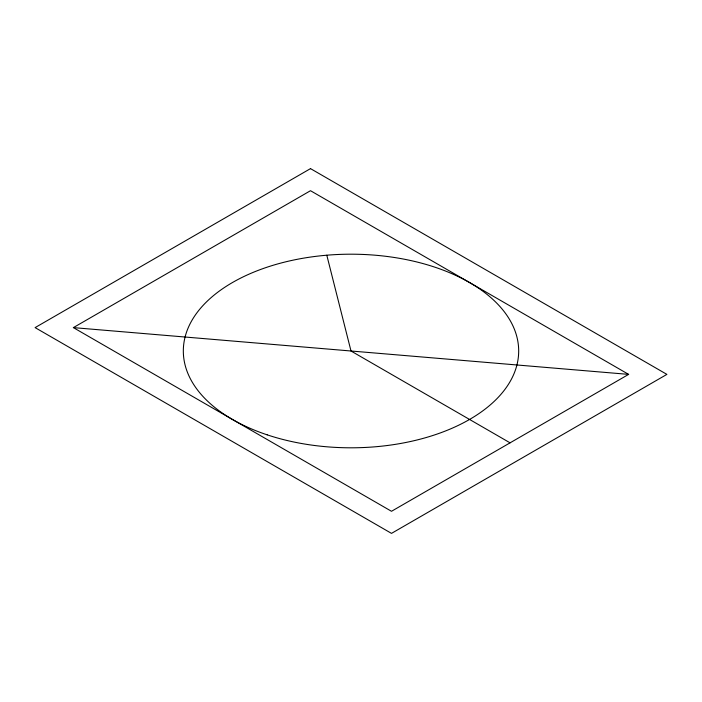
<?xml version="1.0" encoding="UTF-8"?>
<svg xmlns="http://www.w3.org/2000/svg" width="702" height="702" viewBox="0 0 702 702"><rect width="100%" height="100%" fill="white"/><g stroke="black" fill="none" stroke-linecap="round" stroke-linejoin="round"><path stroke-width="1.05" d="M73.368 327.615L310.503 190.707L628.632 374.385L391.497 511.293L73.368 327.615L628.632 374.385M510.064 442.839L351 351L326.807 255.238M310.503 168.62L35.1 327.615L391.497 533.38L666.9 374.385L310.503 168.62M267.164 434.836A167.681 96.806 0 0 0 518.681 351A167.681 96.806 0 0 0 267.164 267.164A167.681 96.806 0 0 0 267.164 434.836"/></g></svg>
